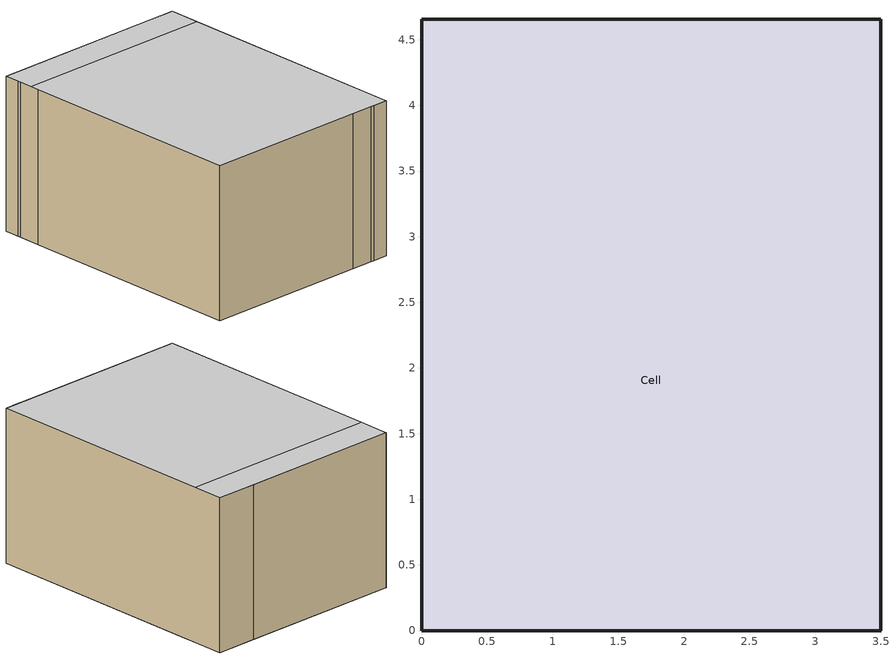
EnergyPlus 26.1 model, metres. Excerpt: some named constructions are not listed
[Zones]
Cell
 floor othersidecoefficients (Path f1): 0,3.81 3.5,3.81 3.5,0 0,0 z0
 floor othersidecoefficients (Path f2): 0,4.24 3.5,4.24 3.5,3.81 0,3.81 z0
 floor othersidecoefficients (Path f3): 0,4.66 3.5,4.66 3.5,4.24 0,4.24 z0
 wall othersidecoefficients (Path n): 2.79,4.66 0,4.66 z0:2.56
 wall othersidecoefficients (Path d): 3.5,4.66 2.79,4.66 z0:2.56
 wall othersidecoefficients (Path e): 3.5,0 3.5,4.66 z0:2.56
 wall othersidecoefficients (Path s): 0,0 2.8,0 z0:2.56
 wall othersidecoefficients (Path swin1): 2.8,0 3.18,0 z0:2.56
 wall othersidecoefficients (Path swin2): 3.18,0 3.24,0 z0:2.56
 wall othersidecoefficients (Path swin3): 3.24,0 3.5,0 z0:2.56
 wall othersidecoefficients (Path w): 0,3.95 0,0 z0:2.56
 wall othersidecoefficients (Path wwin1): 0,4.34 0,3.95 z0:2.56
 wall othersidecoefficients (Path wwin2): 0,4.39 0,4.34 z0:2.56
 wall othersidecoefficients (Path wwin3): 0,4.66 0,4.39 z0:2.56
 ceiling othersidecoefficients (Path c1): 0,0 3.5,0 3.5,4.12 0,4.12 z2.56
 ceiling othersidecoefficients (Path c2): 0,4.12 3.5,4.12 3.5,4.66 0,4.66 z2.56
[Schedule:Compact]
Meas Twest: Through: 1/25, For: AllDays, Until: 24:00, 10.47, Through: 1/26, For: AllDays, Until: 12:00, 10.47, Until: 13:00, 10.45, Until: 14:00, 10.42, Until: 15:00, 10.43, Until: 16:00, 10.45, Until: 17:00, 10.46, Until: 18:00, 10.39, Until: 19:00, 10.36, Until: 20:00, 10.4, Until: 21:00, 10.37, Until: 22:00, 10.45, Until: 23:00, 10.4, Until: 24:00, 10.32, Through: 1/27, For: AllDays, Until: 01:00, 10.26, Until: 02:00, 10.24, Until: 03:00, 10.23, Until: 04:00, 10.26, Until: 05:00, 10.35, Until: 06:00, 10.41, Until: 07:00, 10.36, Until: 08:00, 10.33, Until: 09:00, 10.36, Until: 10:00, 10.42, Until: 11:00, 10.51, Until: 12:00, 10.5, Until: 13:00, 10.48, Until: 14:00, 10.47, Until: 16:00, 10.46, Until: 17:00, 10.44, Until: 18:00, 10.4, Until: 19:00, 10.29, Until: 20:00, 10.26, Until: 21:00, 10.31, Until: 22:00, 10.37, Until: 23:00, 10.36, Until: 24:00, 10.34, Through: 1/28, For: AllDays, Until: 01:00, 10.31, Until: 02:00, 10.27, Until: 03:00, 10.24, Until: 04:00, 10.23, Until: 05:00, 10.25, Until: 06:00, 10.27, Until: 07:00, 10.31, Until: 08:00, 10.29, Until: 09:00, 10.27, Until: 10:00, 10.26, Until: 11:00, 10.32, Until: 13:00, 10.34, Until: 15:00, 10.32, Until: 16:00, 10.27, Until: 17:00, 10.21, Until: 18:00, 10.17, Until: 20:00, 10.12, Until: 21:00, 10.15, Until: 22:00, 10.18, Until: 23:00, 10.21, Until: 24:00, 10.23, Through: 1/29, For: AllDays, Until: 01:00, 10.21, Until: 03:00, 10.23, Until: 04:00, 10.2, Until: 05:00, 10.18, Until: 06:00, 10.19, Until: 08:00, 10.17, Until: 11:00, 10.16, Until: 12:00, 10.12, Until: 13:00, 10.17, Until: 14:00, 10.12, Until: 15:00, 10.11, Until: 16:00, 10.13, Until: 17:00, 10.17, Until: 18:00, 10.16, Until: 19:00, 10.11, Until: 20:00, 10.08, Until: 22:00, 10.05, Until: 23:00, 10.06, Until: 24:00, 10.13, Through: 1/30, For: AllDays, Until: 01:00, 10.16, Until: 02:00, 10.17, Until: 05:00, 10.18, Until: 06:00, 10.19, Until: 07:00, 10.2, Until: 08:00, 10.21, Until: 09:00, 10.19, Until: 10:00, 10.13, Until: 11:00, 10.17, Until: 12:00, 10.25, Until: 13:00, 10.21, Until: 14:00, 10.27, Until: 15:00, 9.93, Until: 16:00, 9.84, Until: 17:00, 9.79, Until: 18:00, 9.71, Until: 19:00, 9.69, Until: 20:00, 9.64, Until: 21:00, 9.59, Until: 22:00, 9.62, Until: 23:00, 9.58, Until: 24:00, 9.59, Through: 1/31, For: AllDays, Until: 01:00, 9.57, Until: 02:00, 9.58, Until: 03:00, 9.57, Until: 05:00, 9.56, Until: 06:00, 9.52, Until: 07:00, 9.54, Until: 08:00, 9.5, Until: 09:00, 9.53, Until: 10:00, 9.5, Until: 11:00, 9.55, Until: 12:00, 9.56, Until: 13:00, 9.59, Until: 16:00, 9.62, Until: 17:00, 9.58, Until: 18:00, 9.54, Until: 19:00, 9.52, Until: 20:00, 9.49, Until: 21:00, 9.51, Until: 22:00, 9.47, Until: 23:00, 9.5, Until: 24:00, 9.47, Through: 2/1, For: AllDays, Until: 01:00, 9.5, Until: 02:00, 9.54, Until: 03:00, 9.47, Until: 04:00, 9.48, Until: 05:00, 9.52, Until: 06:00, 9.45, Until: 07:00, 9.48, Until: 08:00, 9.51, Until: 09:00, 9.54, Until: 10:00, 9.46, Until: 12:00, 9.44, Until: 13:00, 9.49, Until: 14:00, 9.81, Until: 15:00, 9.69, Until: 16:00, 9.4, Until: 17:00, 9.82, Until: 18:00, 10.53, Until: 19:00, 9.61, Until: 20:00, 10.6, Until: 21:00, 10.68, Until: 22:00, 10.7, Until: 23:00, 10.73, Until: 24:00, 10.77, Through: 2/2, For: AllDays, Until: 01:00, 10.79, Until: 02:00, 10.77, Until: 03:00, 10.78, Until: 04:00, 10.81, Until: 06:00, 10.79, Until: 07:00, 10.8, Until: 08:00, 10.79, Until: 09:00, 10.76, Until: 10:00, 9.86, Until: 11:00, 9.76, Until: 12:00, 10.11, Until: 13:00, 10.61, Until: 14:00, 10.6, Until: 15:00, 10.66, Until: 16:00, 10.62, Until: 17:00, 10.54, Until: 18:00, 10.58, Until: 19:00, 10.55, Until: 20:00, 10.46, Until: 21:00, 10.39, Until: 22:00, 10.49, Until: 23:00, 10.6, Until: 24:00, 10.61, Through: 2/3, For: AllDays, Until: 01:00, 10.67, Until: 02:00, 10.69, Until: 03:00, 10.67, Until: 04:00, 10.66, Until: 05:00, 10.69, Until: 06:00, 10.73, Until: 07:00, 10.74, Until: 08:00, 10.77, Until: 09:00, 10.79, Until: 10:00, 10.78, Until: 11:00, 10.79, Until: 13:00, 10.8, Until: 14:00, 10.83, Until: 15:00, 10.84, Until: 16:00, 10.86, Until: 17:00, 10.77, Until: 18:00, 10.71, Until: 20:00, 10.67, Until: 21:00, 10.74, Until: 22:00, 10.81, Until: 23:00, 10.85, Until: 24:00, 10.82, Through: 2/4, For: AllDays, Until: 01:00, 10.81, Until: 02:00, 10.82, Until: 03:00, 10.81, Until: 04:00, 10.77, Until: 05:00, 10.74, Until: 06:00, 10.79, Until: 07:00, 10.87, Until: 08:00, 10.84, Until: 09:00, 10.78, Until: 10:00, 10.85, Until: 11:00, 10.88, Until: 12:00, 10.9, Until: 13:00, 10.54, Until: 14:00, 10.05, Until: 15:00, 10.03, Until: 16:00, 10.08, Until: 18:00, 10.03, Until: 19:00, 9.97, Until: 20:00, 9.94, Until: 21:00, 9.95, Until: 22:00, 10.1, Until: 24:00, 10.13, Through: 2/5, For: AllDays, Until: 02:00, 10.13, Until: 04:00, 10.15, Until: 05:00, 10.17, Until: 06:00, 10.19, Until: 07:00, 10.2, Until: 08:00, 10.21, Until: 09:00, 10.27, Until: 10:00, 10.26, Until: 11:00, 10.22, Until: 12:00, 10.18, Until: 13:00, 10.06, Until: 14:00, 10.01, Until: 15:00, 10.11, Until: 16:00, 11, Until: 17:00, 10.11, Until: 18:00, 10.06, Until: 19:00, 10.01, Until: 20:00, 10, Until: 21:00, 10.03, Until: 23:00, 10.04, Until: 24:00, 10.05, Through: 2/6, For: AllDays, Until: 01:00, 10.05, Until: 03:00, 10.06, Until: 04:00, 10.05, Until: 05:00, 10.04, Until: 06:00, 10.06, Until: 08:00, 10.05, Until: 09:00, 10.06, Until: 10:00, 10.07, Until: 15:00, 10.06, Until: 16:00, 10.05, Until: 19:00, 10.06, Until: 21:00, 10.05, Until: 22:00, 10.14, Until: 23:00, 10.13, Until: 24:00, 10.12, Through: 2/7, For: AllDays, Until: 01:00, 10.15, Until: 02:00, 10.17, Until: 03:00, 10.15, Until: 04:00, 10.13, Until: 05:00, 10.07, Until: 06:00, 10.03, Until: 07:00, 10.05, Until: 08:00, 10.04, Until: 09:00, 10.05, Until: 11:00, 10.09, Until: 12:00, 10.14, Until: 13:00, 10.17, Until: 14:00, 10.15, Until: 16:00, 10.18, Until: 17:00, 10.16, Until: 18:00, 10.15, Until: 19:00, 10.14, Until: 20:00, 10.16, Until: 22:00, 10.2, Until: 24:00, 10.21, Through: 2/8, For: AllDays, Until: 01:00, 10.2, Until: 02:00, 10.16, Until: 03:00, 10.2, Until: 04:00, 10.18, Until: 06:00, 10.19, Until: 07:00, 10.18, Until: 08:00, 10.16, Until: 09:00, 10.19, Until: 10:00, 10.13, Until: 11:00, 10.14, Until: 12:00, 10.17, Until: 13:00, 10.2, Until: 14:00, 10.16, Until: 15:00, 10.13, Until: 16:00, 10.09, Until: 17:00, 10.17, Until: 18:00, 10.33, Until: 19:00, 10.42, Until: 20:00, 10.04, Until: 21:00, 9.92, Until: 22:00, 9.89, Until: 23:00, 9.86, Until: 24:00, 9.87, Through: 2/9, For: AllDays, Until: 01:00, 9.86, Until: 03:00, 9.85, Until: 04:00, 9.83, Until: 05:00, 9.91, Until: 06:00, 9.84, Until: 07:00, 9.97, Until: 08:00, 9.98, Until: 09:00, 9.97, Until: 10:00, 9.9, Until: 11:00, 9.82, Until: 12:00, 9.86, Until: 13:00, 9.84, Until: 14:00, 9.88, Until: 15:00, 9.9, Until: 16:00, 9.97, Until: 18:00, 10, Until: 19:00, 9.98, Until: 20:00, 9.99, Until: 21:00, 10.01, Until: 22:00, 10.02, Until: 24:00, 10.04, Through: 2/10, For: AllDays, Until: 01:00, 10.05, Until: 03:00, 10.06, Until: 04:00, 10.07, Until: 11:00, 10.06, Until: 12:00, 10.09, Until: 14:00, 10.12, Until: 16:00, 10.07, Until: 18:00, 10.1, Until: 20:00, 10.09, Until: 21:00, 10.08, Until: 22:00, 10.05, Until: 23:00, 10.11, Until: 24:00, 10.03, Through: 2/11, For: AllDays, Until: 01:00, 10.05, Until: 02:00, 10.04, Until: 03:00, 10.03, Until: 04:00, 10.02, Until: 05:00, 10.03, Until: 06:00, 10.05, Until: 07:00, 10.11, Until: 08:00, 10.12, Until: 24:00, 10.11, Through: 12/31, For: AllDays, Until: 24:00, 10.11
Meas Tcell: Through: 1/25, For: AllDays, Until: 24:00, 14.93, Through: 1/26, For: AllDays, Until: 12:00, 14.93, Until: 13:00, 19.11, Until: 14:00, 21.14, Until: 15:00, 22.72, Until: 16:00, 24.06, Until: 17:00, 25.28, Until: 18:00, 26.38, Until: 19:00, 27.4, Until: 20:00, 28.36, Until: 21:00, 29.26, Until: 22:00, 30.1, Until: 23:00, 30.9, Until: 24:00, 31.65, Through: 1/27, For: AllDays, Until: 01:00, 32.36, Until: 02:00, 33.02, Until: 03:00, 33.66, Until: 04:00, 34.26, Until: 05:00, 34.62, Until: 06:00, 34.67, Until: 07:00, 34.68, Until: 08:00, 34.71, Until: 09:00, 34.72, Until: 10:00, 34.49, Until: 11:00, 34.42, Until: 12:00, 34.59, Until: 13:00, 34.86, Until: 14:00, 34.95, Until: 15:00, 35, Until: 16:00, 33.87, Until: 17:00, 28.58, Until: 18:00, 26.39, Until: 19:00, 24.93, Until: 20:00, 23.76, Until: 21:00, 22.75, Until: 22:00, 21.84, Until: 23:00, 21.05, Until: 24:00, 20.35, Through: 1/28, For: AllDays, Until: 01:00, 19.71, Until: 02:00, 19.13, Until: 03:00, 18.61, Until: 04:00, 18.13, Until: 05:00, 17.69, Until: 06:00, 17.29, Until: 07:00, 16.91, Until: 08:00, 16.56, Until: 09:00, 16.24, Until: 10:00, 15.95, Until: 11:00, 15.67, Until: 12:00, 15.42, Until: 13:00, 15.17, Until: 14:00, 14.95, Until: 15:00, 14.74, Until: 16:00, 14.55, Until: 17:00, 14.37, Until: 18:00, 14.2, Until: 19:00, 14.04, Until: 20:00, 13.9, Until: 21:00, 13.76, Until: 22:00, 13.63, Until: 23:00, 13.51, Until: 24:00, 13.39, Through: 1/29, For: AllDays, Until: 01:00, 13.28, Until: 02:00, 13.18, Until: 03:00, 13.08, Until: 04:00, 12.99, Until: 05:00, 12.9, Until: 06:00, 12.82, Until: 07:00, 12.73, Until: 08:00, 12.65, Until: 09:00, 12.58, Until: 10:00, 12.51, Until: 11:00, 12.45, Until: 12:00, 12.38, Until: 13:00, 12.32, Until: 14:00, 12.26, Until: 15:00, 12.21, Until: 16:00, 12.15, Until: 17:00, 12.11, Until: 18:00, 12.06, Until: 19:00, 12.01, Until: 20:00, 11.96, Until: 21:00, 11.91, Until: 22:00, 11.87, Until: 23:00, 11.83, Until: 24:00, 11.78, Through: 1/30, For: AllDays, Until: 01:00, 11.74, Until: 02:00, 11.7, Until: 03:00, 11.66, Until: 04:00, 11.62, Until: 05:00, 11.59, Until: 06:00, 11.56, Until: 07:00, 11.53, Until: 08:00, 11.5, Until: 09:00, 11.47, Until: 10:00, 11.44, Until: 11:00, 11.42, Until: 12:00, 11.38, Until: 13:00, 11.35, Until: 14:00, 11.32, Until: 15:00, 11.28, Until: 16:00, 11.25, Until: 17:00, 11.22, Until: 18:00, 11.19, Until: 19:00, 11.17, Until: 20:00, 11.14, Until: 21:00, 11.11, Until: 22:00, 11.09, Until: 23:00, 11.07, Until: 24:00, 11.04, Through: 1/31, For: AllDays, Until: 01:00, 11.02, Until: 02:00, 11, Until: 03:00, 10.98, Until: 04:00, 10.97, Until: 05:00, 10.96, Until: 06:00, 10.94, Until: 07:00, 10.92, Until: 08:00, 10.9, Until: 10:00, 10.87, Until: 11:00, 10.9, Until: 12:00, 10.91, Until: 14:00, 10.9, Until: 16:00, 10.89, Until: 18:00, 10.88, Until: 19:00, 10.87, Until: 21:00, 10.86, Until: 22:00, 10.85, Until: 23:00, 10.84, Until: 24:00, 10.83, Through: 2/1, For: AllDays, Until: 01:00, 10.82, Until: 03:00, 10.81, Until: 04:00, 10.79, Until: 05:00, 10.78, Until: 06:00, 10.77, Until: 07:00, 10.76, Until: 08:00, 10.75, Until: 09:00, 10.74, Until: 10:00, 10.73, Until: 11:00, 10.72, Until: 12:00, 10.71, Until: 13:00, 10.7, Until: 14:00, 10.69, Until: 15:00, 10.68, Until: 17:00, 10.67, Until: 18:00, 10.66, Until: 20:00, 10.65, Until: 21:00, 10.64, Until: 23:00, 10.63, Until: 24:00, 10.62, Through: 2/2, For: AllDays, Until: 02:00, 10.61, Until: 04:00, 10.6, Until: 07:00, 10.59, Until: 09:00, 10.58, Until: 10:00, 14.05, Until: 11:00, 17.67, Until: 12:00, 19.68, Until: 13:00, 21.27, Until: 14:00, 22.66, Until: 15:00, 23.86, Until: 16:00, 24.97, Until: 17:00, 26, Until: 18:00, 26.97, Until: 19:00, 27.87, Until: 20:00, 28.72, Until: 21:00, 29.52, Until: 22:00, 30.27, Until: 23:00, 30.97, Until: 24:00, 31.66, Through: 2/3, For: AllDays, Until: 01:00, 32.29, Until: 02:00, 32.87, Until: 03:00, 33.4, Until: 04:00, 33.85, Until: 05:00, 34.24, Until: 06:00, 34.64, Until: 07:00, 34.91, Until: 08:00, 35, Until: 09:00, 35.03, Until: 10:00, 35.05, Until: 11:00, 35.04, Until: 12:00, 35.03, Until: 13:00, 35.04, Until: 14:00, 35.03, Until: 15:00, 35.02, Until: 21:00, 35.03, Until: 22:00, 35.02, Until: 24:00, 35.03, Through: 2/4, For: AllDays, Until: 07:00, 35.02, Until: 09:00, 35.01, Until: 10:00, 35.02, Until: 11:00, 35.01, Until: 12:00, 35.02, Until: 13:00, 35.01, Until: 16:00, 35.02, Until: 18:00, 35.01, Until: 19:00, 35.02, Until: 20:00, 35, Until: 24:00, 35.01, Through: 2/5, For: AllDays, Until: 03:00, 35.01, Until: 04:00, 34.99, Until: 06:00, 35.01, Until: 07:00, 35, Until: 12:00, 35.01, Until: 13:00, 35.02, Until: 15:00, 35.01, Until: 16:00, 35.02, Until: 17:00, 35, Until: 18:00, 35.01, Until: 22:00, 35, Until: 23:00, 35.01, Until: 24:00, 35, Through: 2/6, For: AllDays, Until: 02:00, 35.01, Until: 03:00, 35, Until: 04:00, 35.01, Until: 05:00, 35, Until: 06:00, 35.01, Until: 08:00, 35, Until: 09:00, 35.02, Until: 10:00, 35, Until: 11:00, 35.01, Until: 13:00, 35, Until: 14:00, 35.01, Until: 15:00, 34.99, Until: 16:00, 35.01, Until: 20:00, 35, Until: 21:00, 35.01, Until: 22:00, 35, Until: 24:00, 35.01, Through: 2/7, For: AllDays, Until: 02:00, 35, Until: 03:00, 35.01, Until: 04:00, 35, Until: 05:00, 35.01, Until: 09:00, 35, Until: 10:00, 35.01, Until: 13:00, 35, Until: 14:00, 35.01, Until: 16:00, 35, Until: 17:00, 35.01, Until: 19:00, 35, Until: 22:00, 35.01, Until: 24:00, 35, Through: 2/8, For: AllDays, Until: 01:00, 35.01, Until: 02:00, 34.99, Until: 04:00, 35, Until: 05:00, 34.99, Until: 06:00, 35.01, Until: 08:00, 35, Until: 09:00, 35.01, Until: 10:00, 34.99, Until: 12:00, 35, Until: 13:00, 35.01, Until: 14:00, 35, Until: 15:00, 34.99, Until: 16:00, 35.02, Until: 17:00, 34.99, Until: 18:00, 35, Until: 19:00, 35.01, Until: 23:00, 35, Until: 24:00, 35.01, Through: 2/9, For: AllDays, Until: 01:00, 35, Until: 02:00, 35.01, Until: 04:00, 35, Until: 05:00, 35.01, Until: 10:00, 35, Until: 11:00, 34.99, Until: 12:00, 35.01, Until: 14:00, 35, Until: 15:00, 35.01, Until: 16:00, 34.99, Until: 17:00, 35.01, Until: 21:00, 35, Until: 22:00, 35.01, Until: 24:00, 35, Through: 2/10, For: AllDays, Until: 01:00, 35.01, Until: 03:00, 34.99, Until: 04:00, 35.01, Until: 06:00, 35, Until: 07:00, 34.99, Until: 09:00, 35.01, Until: 10:00, 35, Until: 11:00, 35.01, Until: 12:00, 35, Until: 14:00, 35.01, Until: 15:00, 35, Until: 17:00, 35.01, Until: 19:00, 35, Until: 21:00, 35.01, Until: 22:00, 34.99, Until: 24:00, 35.01, Through: 2/11, For: AllDays, Until: 01:00, 35, Until: 02:00, 35.01, Until: 03:00, 34.99, Until: 04:00, 35, Until: 05:00, 35.01, Until: 06:00, 34.99, Until: 07:00, 35.01, Until: 08:00, 35, Until: 24:00, 35.01, Through: 12/31, For: AllDays, Until: 24:00, 35.01
Meas HWDsafr: Through: 1/25, For: AllDays, Until: 24:00, 1163.38, Through: 1/26, For: AllDays, Until: 12:00, 1163.38, Until: 13:00, 1134.37, Until: 14:00, 1143.15, Until: 15:00, 1189.08, Until: 16:00, 1214.23, Until: 17:00, 1169.94, Until: 18:00, 1178.89, Until: 19:00, 1244.06, Until: 20:00, 1192.93, Until: 21:00, 1209.96, Until: 22:00, 1197.29, Until: 23:00, 1269.52, Until: 24:00, 1237.28, Through: 1/27, For: AllDays, Until: 01:00, 1208.86, Until: 02:00, 1169.13, Until: 03:00, 1291.86, Until: 04:00, 1205.59, Until: 05:00, 1183.87, Until: 06:00, 1273.26, Until: 07:00, 1266.06, Until: 08:00, 1209.84, Until: 09:00, 1272.13, Until: 10:00, 1220, Until: 11:00, 1248.56, Until: 12:00, 1201.73, Until: 13:00, 1222.98, Until: 14:00, 1312.49, Until: 15:00, 1244.18, Until: 16:00, 711.9, Until: 17:00, 37.55, Until: 18:00, 31.28, Until: 19:00, 28.72, Until: 20:00, 25.82, Until: 21:00, 25.16, Until: 22:00, 21.49, Until: 23:00, 19.06, Until: 24:00, 17.65, Through: 1/28, For: AllDays, Until: 01:00, 16.02, Until: 02:00, 12.82, Until: 03:00, 11.24, Until: 04:00, 10.48, Until: 05:00, 6.6, Until: 06:00, 5.18, Until: 07:00, 4.39, Until: 08:00, 6.16, Until: 24:00, 0, Through: 2/1, For: AllDays, Until: 24:00, 0, Through: 2/2, For: AllDays, Until: 09:00, 0, Until: 10:00, 795.09, Until: 11:00, 754.34, Until: 12:00, 776.72, Until: 13:00, 758.66, Until: 14:00, 812.77, Until: 15:00, 760.34, Until: 16:00, 778.27, Until: 17:00, 770.84, Until: 18:00, 813.82, Until: 19:00, 783.42, Until: 20:00, 834.66, Until: 21:00, 793.28, Until: 22:00, 806.82, Until: 23:00, 828.6, Until: 24:00, 786.7, Through: 2/3, For: AllDays, Until: 01:00, 804.65, Until: 02:00, 828.42, Until: 03:00, 810.14, Until: 04:00, 828.43, Until: 05:00, 831.83, Until: 06:00, 840.01, Until: 07:00, 848.38, Until: 08:00, 820.82, Until: 09:00, 867.66, Until: 10:00, 816.48, Until: 11:00, 808.42, Until: 12:00, 807.82, Until: 13:00, 799.58, Until: 14:00, 842.72, Until: 15:00, 782.27, Until: 16:00, 785.81, Until: 17:00, 808.5, Until: 18:00, 798.67, Until: 19:00, 793.57, Until: 20:00, 802.63, Until: 21:00, 843.38, Until: 22:00, 799.95, Until: 23:00, 783.5, Until: 24:00, 788.01, Through: 2/4, For: AllDays, Until: 01:00, 758.12, Until: 02:00, 786.2, Until: 03:00, 807.34, Until: 04:00, 791.79, Until: 05:00, 824.26, Until: 06:00, 783.37, Until: 07:00, 795.89, Until: 08:00, 788.1, Until: 09:00, 787.71, Until: 10:00, 813.72, Until: 11:00, 801.77, Until: 12:00, 828.2, Until: 13:00, 796.24, Until: 14:00, 786.58, Until: 15:00, 822.9, Until: 16:00, 764.14, Until: 17:00, 789.29, Until: 18:00, 791.57, Until: 19:00, 831.9, Until: 20:00, 818.1, Until: 21:00, 744.02, Until: 22:00, 769.33, Until: 23:00, 773.1, Until: 24:00, 805.29, Through: 2/5, For: AllDays, Until: 01:00, 820.71, Until: 02:00, 787.3, Until: 03:00, 784.08, Until: 04:00, 802.84, Until: 05:00, 811.84, Until: 06:00, 844.86, Until: 07:00, 813.93, Until: 08:00, 773.33, Until: 09:00, 766.92, Until: 10:00, 807.98, Until: 11:00, 801.91, Until: 12:00, 764.87, Until: 13:00, 843.09, Until: 14:00, 764.49, Until: 15:00, 791.59, Until: 16:00, 771.59, Until: 17:00, 778.07, Until: 18:00, 827.51, Until: 19:00, 805.53, Until: 20:00, 771.64, Until: 21:00, 834.28, Until: 22:00, 732.46, Until: 23:00, 811.16, Until: 24:00, 803.06, Through: 2/6, For: AllDays, Until: 01:00, 835.05, Until: 02:00, 831.94, Until: 03:00, 742.37, Until: 04:00, 779.19, Until: 05:00, 800.67, Until: 06:00, 788.17, Until: 07:00, 806.35, Until: 08:00, 780.06, Until: 09:00, 812.96, Until: 10:00, 761.99, Until: 11:00, 791.2, Until: 12:00, 791.59, Until: 13:00, 749.6, Until: 14:00, 802.33, Until: 15:00, 781.24, Until: 16:00, 765.36, Until: 17:00, 801.16, Until: 18:00, 772.68, Until: 19:00, 816.83, Until: 20:00, 749, Until: 21:00, 760.36, Until: 22:00, 829.33, Until: 23:00, 777.6, Until: 24:00, 875.06, Through: 2/7, For: AllDays, Until: 01:00, 803.67, Until: 02:00, 783.71, Until: 03:00, 843.8, Until: 04:00, 786.24, Until: 05:00, 819.85, Until: 06:00, 796.95, Until: 07:00, 770.13, Until: 08:00, 813.4, Until: 09:00, 765.18, Until: 10:00, 811.42, Until: 11:00, 792.41, Until: 12:00, 795.65, Until: 13:00, 831.76, Until: 14:00, 802.95, Until: 15:00, 785.7, Until: 16:00, 826.54, Until: 17:00, 777.23, Until: 18:00, 800.16, Until: 19:00, 750.27, Until: 20:00, 831.34, Until: 21:00, 808.38, Until: 22:00, 813.4, Until: 23:00, 847.7, Until: 24:00, 731.09, Through: 2/8, For: AllDays, Until: 01:00, 807.74, Until: 02:00, 832.66, Until: 03:00, 847.39, Until: 04:00, 798.91, Until: 05:00, 779.55, Until: 06:00, 781.33, Until: 07:00, 789.94, Until: 08:00, 800.29, Until: 09:00, 815.8, Until: 10:00, 773.72, Until: 11:00, 800.42, Until: 12:00, 779.63, Until: 13:00, 814.21, Until: 14:00, 840.82, Until: 15:00, 782.77, Until: 16:00, 822.17, Until: 17:00, 815.62, Until: 18:00, 803.54, Until: 19:00, 819, Until: 20:00, 790.8, Until: 21:00, 859.68, Until: 22:00, 811.3, Until: 23:00, 806.42, Until: 24:00, 778.02, Through: 2/9, For: AllDays, Until: 01:00, 768.98, Until: 02:00, 827.6, Until: 03:00, 812.04, Until: 04:00, 778.13, Until: 05:00, 792.34, Until: 06:00, 821.87, Until: 07:00, 842.66, Until: 08:00, 773.02, Until: 09:00, 777.33, Until: 10:00, 807.46, Until: 11:00, 809.59, Until: 12:00, 784.08, Until: 13:00, 793.31, Until: 14:00, 778.35, Until: 15:00, 815.02, Until: 16:00, 796.23, Until: 17:00, 812, Until: 18:00, 778.09, Until: 19:00, 789.62, Until: 20:00, 799.18, Until: 21:00, 804.36, Until: 22:00, 806.7, Until: 23:00, 795.32, Until: 24:00, 802.46, Through: 2/10, For: AllDays, Until: 01:00, 863.14, Until: 02:00, 795.67, Until: 03:00, 833.89, Until: 04:00, 864.44, Until: 05:00, 778.86, Until: 06:00, 814.85, Until: 07:00, 784.23, Until: 08:00, 824.12, Until: 09:00, 797.81, Until: 10:00, 823.55, Until: 11:00, 804.22, Until: 12:00, 762.11, Until: 13:00, 811.27, Until: 14:00, 775.62, Until: 15:00, 757.86, Until: 16:00, 813.03, Until: 17:00, 827.47, Until: 18:00, 765.85, Until: 19:00, 818.62, Until: 20:00, 800.01, Until: 21:00, 825.3, Until: 22:00, 824.37, Until: 23:00, 815.83, Until: 24:00, 832.52, Through: 2/11, For: AllDays, Until: 01:00, 784.03, Until: 02:00, 869.22, Until: 03:00, 840.09, Until: 04:00, 825.54, Until: 05:00, 781.43, Until: 06:00, 766.22, Until: 07:00, 834.28, Until: 08:00, 777.07, Until: 24:00, 833.86, Through: 12/31, For: AllDays, Until: 24:00, 833.86
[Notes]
Exported by Pinocchio-EP 1.0.0+b0c9cf1.dirty (EnergyPlus input)
Profile: Standard 140 / validation (lib/compliance/profile140.js)
